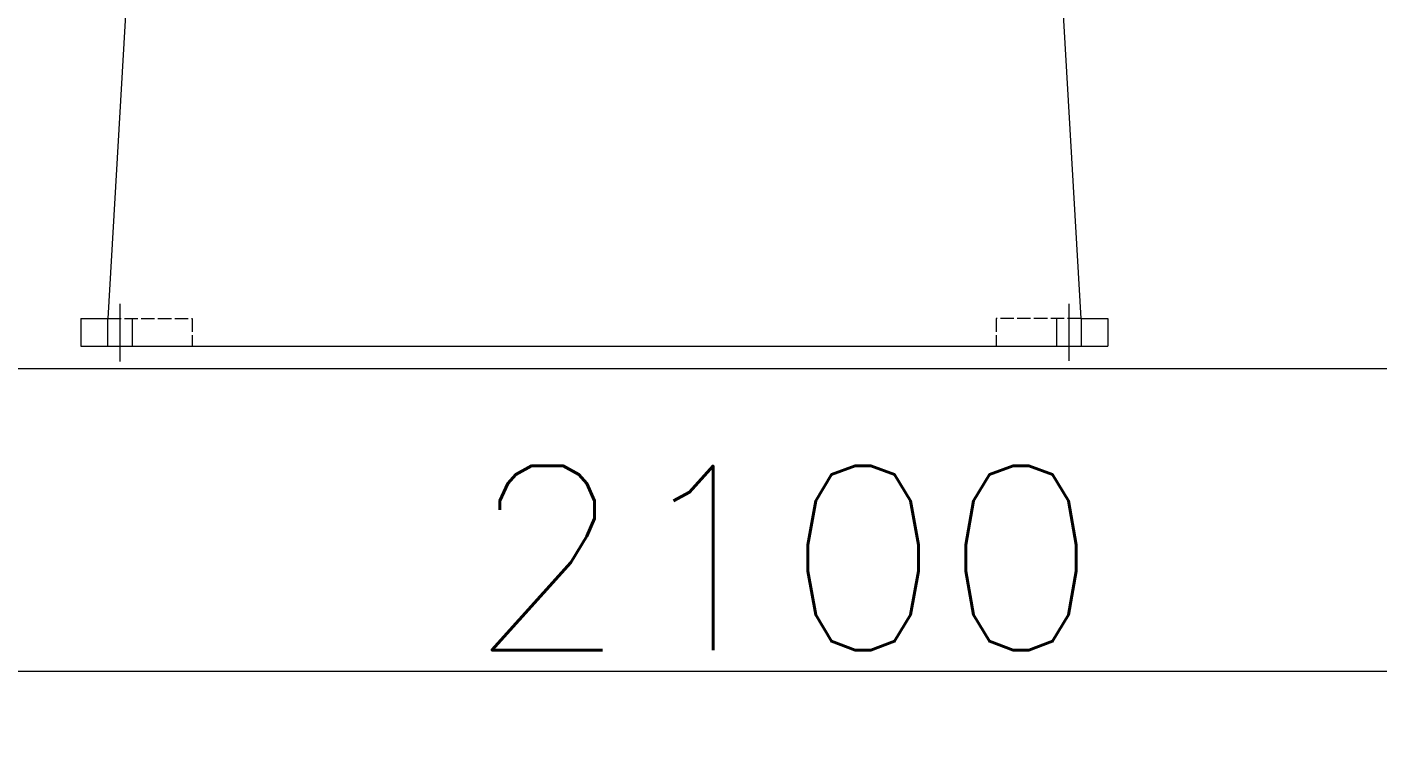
# Model space of a CAD drawing. Header units: millimetres. Extents: x 1925 to 561113, y 7411 to 433459.
# Drawn here: x 115198 to 145931, y 313508 to 329685 of the extents above; entities that cross this region are included whole.
import ezdxf

# ---------------------------------------------------------------- set-up
doc = ezdxf.new("R2010")
doc.units = ezdxf.units.MM
doc.header["$LTSCALE"] = 25.4
for name, pattern in [('ACAD_ISO02W100', [15, 12, -3]), ('CENTER', [50.8, 31.75, -6.35, 6.35, -6.35]), ('EB_DASH', [6, 3, -3])]:
    doc.linetypes.add(name, pattern=pattern)
doc.layers.get('Defpoints').update_dxf_attribs({"lineweight": 5})
for name, color, linetype, lineweight in [('CAXA0', 7, 'Continuous', 5), ('CAXA1', 5, 'CENTER', 5), ('CAXA2', 6, 'EB_DASH', 5), ('CAXA3', 7, 'Continuous', 5)]:
    doc.layers.add(name, color=color, linetype=linetype, lineweight=lineweight)
doc.styles.add('Roman', font='romans')
doc.styles.get("Standard").update_dxf_attribs({"font": 'arial.ttf'})
doc.dimstyles.new('ISO-25', dxfattribs={"dimscale": 30, "dimtxt": 38.1, "dimasz": 38.1, "dimexe": 50.8, "dimexo": 50.8, "dimgap": 15.875, "dimtad": 1, "dimtih": 1, "dimtoh": 1, "dimdec": 1, "dimlfac": 0.03937, "dimdsep": 46, "dimtxsty": 'Standard', "dimcen": 63.5, "dimclrd": 7, "dimclre": 7, "dimclrt": 7, "dimadec": 0, "dimazin": 0, "dimtfac": 1, "dimtdec": 1, "dimtmove": 0, "dimatfit": 3, "dimfxl": 25.4, "dimlwd": 5, "dimlwe": 5, "dimarcsym": 0})

# ---------------------------------------------------------------- blocks, each defined once
blk = doc.blocks.new('*D16')
at = {"color": 7, "linetype": 'Continuous', "lineweight": 5, "transparency": 16777216}
for p, q in [((143515, 378809), (171803, 378809)), ((170279, 377666), (170279, 348287)), ((170279, 323056), (170279, 343143)), ((166641, 321913), (171803, 321913))]:
    blk.add_line(p, q, dxfattribs=at)
at = {"color": 7, "transparency": 16777216}
for points in [[(170089, 377666), (170470, 377666), (170279, 378809)], [(170089, 323056), (170470, 323056), (170279, 321913)]]:
    blk.add_solid(points, dxfattribs=at)
at = {"layer": 'Defpoints', "color": 0, "transparency": 16777216}
for p in [(141991, 378809), (165117, 321913), (170279, 321913)]:
    blk.add_point(p, dxfattribs=at)
at = {"color": 7, "lineweight": 5, "transparency": 16777216, "insert": (170279, 345715), "char_height": 4191, "attachment_point": 5, "style": 'Roman'}
blk.add_mtext('2240', dxfattribs=at)
blk = doc.blocks.new('*D6')
at = {"color": 7, "linetype": 'Continuous', "lineweight": 5, "transparency": 16777216}
for p, q in [((105751, 320389), (105751, 313508)), ((159091, 320389), (159091, 313508)), ((106894, 315032), (157948, 315032))]:
    blk.add_line(p, q, dxfattribs=at)
at = {"color": 7, "transparency": 16777216}
for points in [[(106894, 315223), (106894, 314842), (105751, 315032)], [(157948, 315223), (157948, 314842), (159091, 315032)]]:
    blk.add_solid(points, dxfattribs=at)
at = {"layer": 'Defpoints', "color": 0, "transparency": 16777216}
for p in [(105751, 321913), (159091, 321913), (159091, 315032)]:
    blk.add_point(p, dxfattribs=at)
at = {"color": 7, "lineweight": 5, "transparency": 16777216, "insert": (132421, 317604), "char_height": 4191, "attachment_point": 5, "style": 'Roman'}
blk.add_mtext('2100', dxfattribs=at)

msp = doc.modelspace()

# ---------------------------------------------------------------- linework, layer by layer
at = {"color": 7, "lineweight": 5}
for p, q in [((103210.65, 321912.72), (165116.88, 321912.72)), ((104480.65, 321912.72), (160360.65, 321912.72))]:
    msp.add_line(p, q, dxfattribs=at)
at = {"layer": 'CAXA0', "color": 7, "linetype": 'Continuous', "lineweight": 5}
for p, q in [((117635.91, 333342.73), (117033.52, 323055.75)), ((138569.17, 333342.75), (139171.56, 323055.75)), ((116418.54, 323055.75), (117033.52, 323055.75)), ((116418.54, 323055.75), (116418.54, 322420.75)), ((139171.56, 323055.75), (139786.54, 323055.75)), ((139786.54, 323055.75), (139786.54, 322420.75)), ((116418.54, 322420.75), (139786.54, 322420.75))]:
    msp.add_line(p, q, dxfattribs=at)
at = {"layer": 'CAXA1', "linetype": 'CENTER', "lineweight": 5, "ltscale": 3}
for p, q in [((117307.54, 323386.41), (117307.54, 322072.04)), ((138897.54, 323386.41), (138897.54, 322092.9))]:
    msp.add_line(p, q, dxfattribs=at)
at = {"layer": 'CAXA2', "color": 7, "linetype": 'ACAD_ISO02W100', "lineweight": 5}
for p, q in [((117033.52, 323055.75), (118958.54, 323055.75)), ((118958.54, 323055.75), (118958.54, 322420.75)), ((137246.54, 323055.75), (137246.54, 322420.75)), ((139171.56, 323055.75), (137246.54, 323055.75))]:
    msp.add_line(p, q, dxfattribs=at)
at = {"layer": 'CAXA3', "color": 7, "linetype": 'Continuous', "lineweight": 5}
for p, q in [((117028.14, 323055.75), (117028.14, 322420.75)), ((117586.94, 323055.75), (117586.94, 322420.75)), ((138618.14, 323055.75), (138618.14, 322420.75)), ((139176.94, 323055.75), (139176.94, 322420.75))]:
    msp.add_line(p, q, dxfattribs=at)

# ---------------------------------------------------------------- dimensions: what is measured, and where the dimension line sits
at = {"color": 7, "lineweight": 5}
dim = msp.add_linear_dim(base=(170279.11, 321912.72), p1=(141990.82, 378808.51), p2=(165116.88, 321912.72), angle=90, dimstyle='ISO-25', override={"dimscale": 30, "dimtxt": 139.7, "dimpost": '\\X', "dimtxsty": 'Roman', "dimtmove": 1}, dxfattribs=at)
dim.commit()
dim.dimension.update_dxf_attribs({"geometry": '*D16', "text_midpoint": (170279.11, 345715.08), "dimtype": 160})
dim = msp.add_linear_dim(base=(159090.65, 315032.03), p1=(105750.65, 321912.72), p2=(159090.65, 321912.74), dimstyle='ISO-25', override={"dimscale": 30, "dimtxt": 139.7, "dimpost": '\\X', "dimtxsty": 'Roman', "dimtmove": 1}, dxfattribs=at)
dim.commit()
dim.dimension.update_dxf_attribs({"geometry": '*D6', "text_midpoint": (132420.65, 315032.03), "dimtype": 160})

doc.saveas('drawing.dxf')
